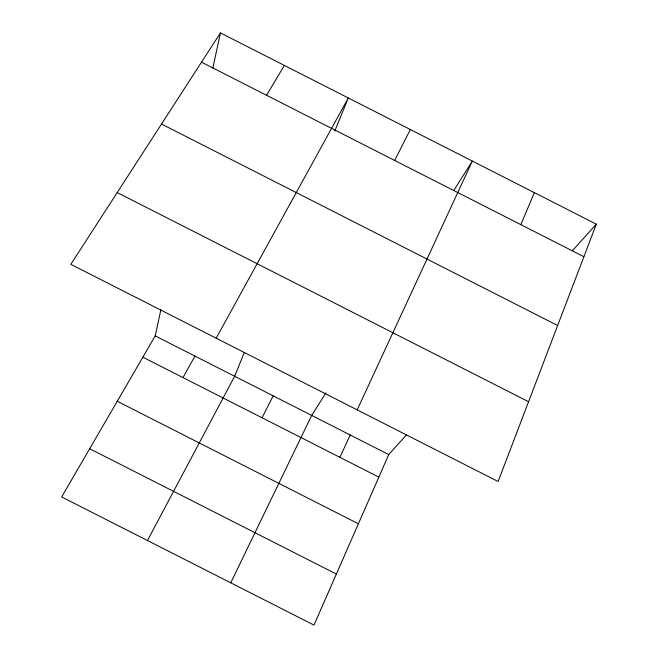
<?xml version="1.0" encoding="UTF-8"?>
<svg xmlns="http://www.w3.org/2000/svg" width="658" height="658" viewBox="0 0 658 658"><rect width="100%" height="100%" fill="white"/><g stroke="black" fill="none" stroke-linecap="round" stroke-linejoin="round"><path stroke-width="0.99" d="M406.603 434.724L388.722 454.571L313.998 625.1L61.663 496.938L155.23 335.901L160.848 309.811M212.879 67.971L220.43 32.9L596.337 224.164L498.114 481.508L70.825 264.327L220.43 32.9M244.34 352.491L234.643 376.253L147.482 540.531M334.766 131.074L348.288 97.96L216.178 338.204M520.848 224.649L534.345 192.621M339.915 457.335L350.212 434.996M357.179 409.876L472.337 161.07L453.773 190.475M230.752 582.815L311.695 415.42L325.957 392.826M262.057 417.764L273.169 395.836M394.677 160.462L410.321 129.519M182.99 377.585L194.941 356.077M266.539 95.278L284.363 65.43M572.312 250.83L596.337 224.164M161.514 124.033L557.655 325.513M117.206 192.572L528.571 401.725M155.23 335.901L388.722 454.571M142.86 357.195L378.844 477.116M117.256 401.265L358.388 523.784M89.669 448.731L336.361 574.056M201.496 62.181L583.909 256.727"/></g></svg>
